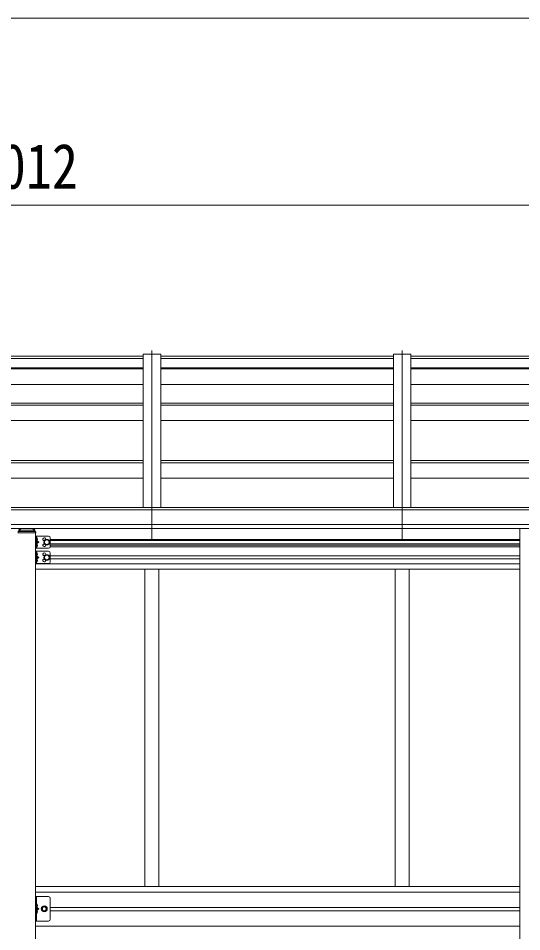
# Model space of a CAD drawing. Units: millimetres at full size, sheet at 1:40; details may follow other scales. Extents: x -11181 to 11305, y -7804 to 7716.
# Drawn here: x 6981 to 8421, y 881 to 3494 of the extents above; entities that cross this region are included whole.
import ezdxf
from ezdxf.enums import TextEntityAlignment as Align

# ---------------------------------------------------------------- set-up
doc = ezdxf.new("R2010")
doc.units = ezdxf.units.MM
doc.header["$LTSCALE"] = 40
for name, color, linetype, lineweight in [('0-1_本体', 4, 'Continuous', 9), ('0-8_PARTS2', 2, 'Continuous', 9), ('0-A_寸法', 6, 'Continuous', 9), ('1-1_GLASS', 4, 'Continuous', 9), ('1-2_GLASS_SEAL', 7, 'Continuous', 9), ('1-3_NOTPRINT', 4, 'Continuous', 9)]:
    doc.layers.add(name, color=color, linetype=linetype, lineweight=lineweight)
doc.styles.add('ＭＳ ゴシック', font='')
doc.styles.get('ＭＳ ゴシック').set_extended_font_data('MS Gothic')

msp = doc.modelspace()

# ---------------------------------------------------------------- linework, layer by layer
at = {"layer": '0-1_本体'}
for p, q in [((6672.26, 2527.29), (7338.26, 2527.29)), ((7338.26, 2520.35), (6672.26, 2520.35)), ((7338.26, 2533.35), (7338.26, 2094.06)), ((7338.26, 2533.35), (7388.26, 2533.35)), ((7388.26, 2533.35), (7388.26, 2094.06)), ((7388.26, 2527.29), (8054.26, 2527.29)), ((8054.26, 2520.35), (7388.26, 2520.35)), ((8054.26, 2533.35), (8054.26, 2094.06)), ((8054.26, 2533.35), (8104.26, 2533.35)), ((8104.26, 2533.35), (8104.26, 2094.06)), ((8104.26, 2527.29), (8770.26, 2527.29)), ((8770.26, 2520.35), (8104.26, 2520.35)), ((7338.26, 2493.63), (6672.26, 2493.63)), ((7338.26, 2491.05), (6672.26, 2491.05)), ((8054.26, 2493.63), (7388.26, 2493.63)), ((8054.26, 2491.05), (7388.26, 2491.05)), ((8770.26, 2493.63), (8104.26, 2493.63)), ((8770.26, 2491.05), (8104.26, 2491.05)), ((7338.26, 2446.32), (6672.26, 2446.32)), ((8054.26, 2446.32), (7388.26, 2446.32)), ((8770.26, 2446.32), (8104.26, 2446.32)), ((7338.26, 2392.58), (6672.26, 2392.58)), ((7338.26, 2387.02), (6672.26, 2387.02)), ((8054.26, 2392.58), (7388.26, 2392.58)), ((8054.26, 2387.02), (7388.26, 2387.02)), ((8770.26, 2392.58), (8104.26, 2392.58)), ((8770.26, 2387.02), (8104.26, 2387.02)), ((7338.26, 2343.02), (6672.26, 2343.02)), ((8054.26, 2343.02), (7388.26, 2343.02)), ((8770.26, 2343.02), (8104.26, 2343.02)), ((7338.26, 2228.93), (6672.26, 2228.93)), ((7338.26, 2222.14), (6672.26, 2222.14)), ((8054.26, 2228.93), (7388.26, 2228.93)), ((8054.26, 2222.14), (7388.26, 2222.14)), ((8770.26, 2228.93), (8104.26, 2228.93)), ((8770.26, 2222.14), (8104.26, 2222.14)), ((7338.26, 2178.58), (6672.26, 2178.58)), ((8054.26, 2178.58), (7388.26, 2178.58)), ((8770.26, 2178.58), (8104.26, 2178.58)), ((4529.26, 2094.06), (9481.26, 2094.06)), ((4505.76, 2087.35), (9504.76, 2087.35)), ((9504.76, 2046.13), (4505.76, 2046.13)), ((4505.76, 2034.28), (9504.76, 2034.35)), ((8415.76, 2034.19), (8415.76, -1108.22))]:
    msp.add_line(p, q, dxfattribs=at)
at = {"layer": '0-8_PARTS2'}
for p, q in [((7363.26, 1999.35), (7363.26, 2543.19)), ((8079.26, 1999.35), (8079.26, 2543.19))]:
    msp.add_line(p, q, dxfattribs=at)
at = {"layer": '0-A_寸法'}
for p, q in [((-532.73, 3493.68), (9531.25, 3493.68)), ((9511.25, 2959.35), (4499.26, 2959.35))]:
    msp.add_line(p, q, dxfattribs=at)
at = {"layer": '1-1_GLASS'}
for p, q in [((7072.28, 2003.03), (8415.76, 2003.03)), ((7072.28, 1999.53), (8415.76, 1999.53)), ((7072.28, 1990.53), (8415.76, 1990.53)), ((7072.28, 1987.03), (8415.76, 1987.03)), ((8415.76, 1982.03), (7072.28, 1982.03)), ((7030.28, 1933.53), (8415.76, 1933.53)), ((7072.28, 1956.03), (8415.76, 1956.03)), ((7072.28, 1947.03), (8415.76, 1947.03)), ((7030.28, 1917.53), (8415.76, 1917.53)), ((7343.28, 1917.53), (7343.28, 1010.53)), ((7383.28, 1917.53), (7383.28, 1010.53)), ((8059.28, 1917.53), (8059.28, 1010.53)), ((8099.28, 1917.53), (8099.28, 1010.53)), ((7030.28, 1010.53), (8415.76, 1010.53)), ((7030.28, 994.53), (8415.76, 994.53)), ((7072.26, 949.97), (8415.76, 949.97)), ((8415.76, 940.97), (7072.26, 940.97)), ((7030.28, 896.53), (8415.76, 896.53))]:
    msp.add_line(p, q, dxfattribs=at)
at = {"layer": '1-2_GLASS_SEAL'}
for p, q in [((6979.78, 2022.25), (7030.78, 2022.25)), ((6981.28, 2025.25), (7029.28, 2025.25)), ((6982.78, 2025.25), (6982.78, 2030.9)), ((6986.78, 2033.47), (6985.28, 2033.47)), ((6985.28, 2030.95), (6985.28, 2025.25)), ((6986.78, 2030.95), (6985.28, 2030.95)), ((7025.28, 2029.06), (6985.28, 2029.06)), ((6986.78, 2034.32), (6986.78, 2030.95)), ((7023.78, 2034.32), (7023.78, 2030.95)), ((7025.28, 2033.47), (7023.78, 2033.47)), ((7025.28, 2030.95), (7023.78, 2030.95)), ((7025.28, 2030.95), (7025.28, 2025.25)), ((7027.78, 2030.9), (7027.78, 2025.25)), ((7030.28, 2012.53), (7030.28, 1977.53)), ((7067.28, 2012.53), (7030.28, 2012.53)), ((7030.78, 2023.75), (7030.78, 2022.25)), ((7032.78, 2012.53), (7032.78, 1977.53)), ((7033.28, 2000.03), (7032.78, 2000.12)), ((7032.78, 1995.03), (7039.78, 1995.03)), ((7033.28, 2008.03), (7034.08, 2007.89)), ((7033.28, 2000.03), (7034.08, 2000.17)), ((7033.28, 1990.03), (7034.08, 1989.89)), ((7072.28, 2007.53), (7072.28, 1982.53)), ((7067.28, 1977.53), (7030.28, 1977.53)), ((7030.28, 1969.03), (7030.28, 1934.03)), ((7067.28, 1969.03), (7030.28, 1969.03)), ((7033.28, 1982.03), (7032.78, 1982.12)), ((7032.78, 1969.03), (7032.78, 1934.03)), ((7033.28, 1982.03), (7034.08, 1982.17)), ((7033.28, 1964.53), (7034.08, 1964.39)), ((7072.28, 1964.03), (7072.28, 1939.03)), ((7067.28, 1934.03), (7030.28, 1934.03)), ((7033.28, 1956.53), (7032.78, 1956.62)), ((7032.78, 1951.53), (7039.78, 1951.53)), ((7033.28, 1938.53), (7032.78, 1938.62)), ((7033.28, 1956.53), (7034.08, 1956.67)), ((7033.28, 1946.53), (7034.08, 1946.39)), ((7033.28, 1938.53), (7034.08, 1938.67)), ((7067.26, 981.48), (7030.26, 981.48)), ((7032.76, 981.48), (7032.76, 911.48)), ((7072.26, 916.48), (7072.26, 976.48)), ((7033.26, 951.48), (7032.76, 951.56)), ((7032.76, 951.48), (7039.76, 946.48)), ((7032.76, 946.48), (7039.76, 946.48)), ((7032.76, 941.48), (7039.76, 946.48)), ((7033.26, 959.48), (7034.06, 959.33)), ((7033.26, 951.48), (7034.06, 951.62)), ((7033.26, 941.48), (7034.06, 941.33)), ((7033.26, 933.48), (7032.76, 933.56)), ((7033.26, 933.48), (7034.06, 933.62))]:
    msp.add_line(p, q, dxfattribs=at)
for points in [[(7032.39, 2004.03), (7033.02, 2005.22), (7035.26, 2006.33)], [(7032.39, 2004.03), (7033.02, 2002.84), (7035.26, 2001.73)], [(7032.39, 1986.03), (7033.02, 1987.22), (7035.26, 1988.33)], [(7032.39, 1986.03), (7033.02, 1984.84), (7035.26, 1983.73)], [(7033.28, 2000.03), (7033.28, 2008.03), (7032.78, 2007.94), (7032.78, 2000.12)], [(7032.78, 2000.03), (7039.78, 1995.03), (7032.78, 1990.03)], [(7033.28, 1982.03), (7033.28, 1990.03), (7032.78, 1989.94), (7032.78, 1982.12)], [(7032.39, 1960.53), (7033.02, 1961.72), (7035.26, 1962.83)], [(7032.39, 1960.53), (7033.02, 1959.34), (7035.26, 1958.23)], [(7033.28, 1956.53), (7033.28, 1964.53), (7032.78, 1964.44), (7032.78, 1956.62)], [(7032.39, 1942.53), (7033.02, 1943.72), (7035.26, 1944.83)], [(7032.39, 1942.53), (7033.02, 1941.34), (7035.26, 1940.23)], [(7032.78, 1956.53), (7039.78, 1951.53), (7032.78, 1946.53)], [(7033.28, 1938.53), (7033.28, 1946.53), (7032.78, 1946.44), (7032.78, 1938.62)], [(7067.26, 911.48), (7030.26, 911.48), (7030.26, 981.48)], [(7032.38, 955.48), (7033.01, 956.66), (7035.24, 957.78)], [(7032.38, 955.48), (7033.01, 954.29), (7035.24, 953.18)], [(7033.26, 951.48), (7033.26, 959.48), (7032.76, 959.39), (7032.76, 951.56)], [(7033.26, 933.48), (7033.26, 941.48), (7032.76, 941.39), (7032.76, 933.56)], [(7032.38, 937.48), (7033.01, 938.66), (7035.24, 939.78)], [(7032.38, 937.48), (7033.01, 936.29), (7035.24, 935.18)]]:
    msp.add_lwpolyline(points, dxfattribs=at)
for points in [[(7062.28, 1987.53), (7055.78, 1991.28), (7055.78, 1998.78), (7062.28, 2002.54), (7068.78, 1998.78), (7068.78, 1991.28)], [(7062.28, 1944.03), (7055.78, 1947.78), (7055.78, 1955.28), (7062.28, 1959.04), (7068.78, 1955.28), (7068.78, 1947.78)], [(7047.75, 946.48), (7051.51, 939.98), (7059.01, 939.98), (7062.76, 946.48), (7059.01, 952.98), (7051.51, 952.98)]]:
    msp.add_lwpolyline(points, close=True, dxfattribs=at)
for centre, radius in [((7062.28, 1995.03), 8.5), ((7062.28, 1995.03), 7.5), ((7062.28, 1995.03), 6.5), ((7062.28, 1951.53), 8.5), ((7062.28, 1951.53), 7.5), ((7062.28, 1951.53), 6.5), ((7055.26, 946.48), 8.5), ((7055.26, 946.48), 7.5), ((7055.26, 946.48), 6.5), ((7055.26, 946.48), 5.5)]:
    msp.add_circle(centre, radius, dxfattribs=at)
for centre, radius, start, end in [((6981.28, 2023.75), 1.5, 90, 180), ((7029.28, 2023.75), 1.5, 0, 90), ((7067.28, 2007.53), 5, 0, 90), ((7033.92, 2007), 0.9, 32.05588, 80), ((7033.92, 2001.06), 0.9, 280, 327.94412), ((7033.92, 1989), 0.9, 32.05588, 80), ((7029.18, 2004.03), 6.5, 327.94412, 32.05588), ((7029.18, 1986.03), 6.5, 327.94412, 32.05588), ((7055.28, 2003.53), 4.25, 353.70569, 265.23923), ((7055.28, 1986.53), 4.25, 94.76077, 6.29431), ((7033.92, 1983.06), 0.9, 280, 327.94412), ((7033.92, 1963.5), 0.9, 32.05588, 80), ((7029.18, 1960.53), 6.5, 327.94412, 32.05588), ((7055.28, 1960.03), 4.25, 353.70569, 265.23923), ((7067.28, 1982.53), 5, 270, 0), ((7067.28, 1964.03), 5, 0, 90), ((7033.92, 1957.56), 0.9, 280, 327.94412), ((7033.92, 1945.5), 0.9, 32.05588, 80), ((7033.92, 1939.56), 0.9, 280, 327.94412), ((7029.18, 1942.53), 6.5, 327.94412, 32.05588), ((7055.28, 1943.03), 4.25, 94.76077, 6.29431), ((7067.28, 1939.03), 5, 270, 0), ((7067.26, 976.48), 5, 0, 90), ((7033.91, 958.45), 0.9, 32.05588, 80), ((7033.91, 952.5), 0.9, 280, 327.94412), ((7033.91, 940.45), 0.9, 32.05588, 80), ((7029.16, 955.48), 6.5, 327.94412, 32.05588), ((7029.16, 937.48), 6.5, 327.94412, 32.05588), ((7033.91, 934.5), 0.9, 280, 327.94412), ((7067.26, 916.48), 5, 270, 0)]:
    msp.add_arc(centre, radius, start, end, dxfattribs=at)
for centre, start_param, end_param in [((6985.28, 2030.9), 6.2831853, 7.8539816), ((7025.28, 2030.9), 4.712389, 6.2831853)]:
    msp.add_ellipse(centre, major_axis=(0, 2.57), ratio=0.97237, start_param=start_param, end_param=end_param, dxfattribs=at)
at = {"layer": '1-3_NOTPRINT'}
msp.add_line((7030.28, 2022.25), (7030.28, -808.39), dxfattribs=at)

# ---------------------------------------------------------------- texts
at = {"layer": '0-A_寸法', "color": 7, "style": 'ＭＳ ゴシック', "width": 0.85}
msp.add_text('5012', height=129, dxfattribs=at).set_placement((6853.26, 2967.35), align=Align.BOTTOM_LEFT)

doc.saveas('drawing.dxf')
